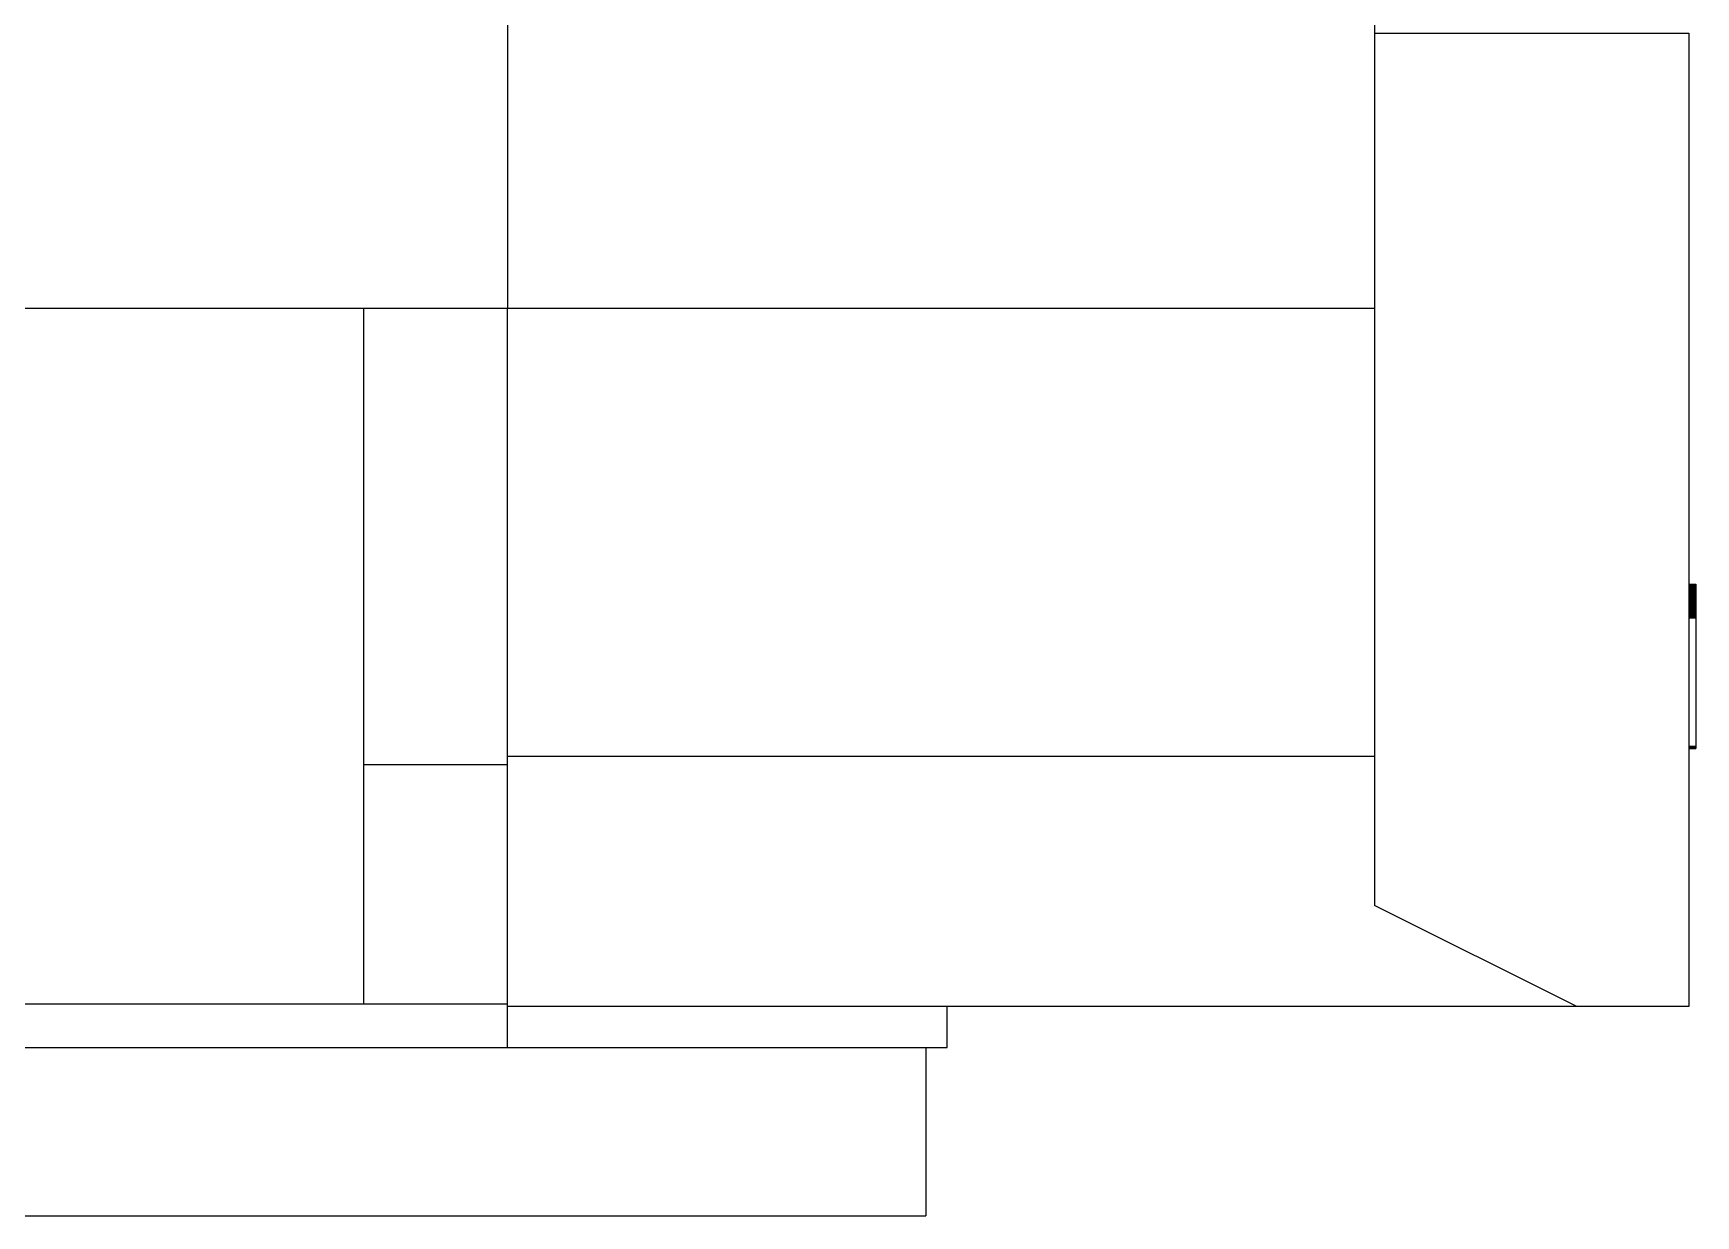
# Model space of a CAD drawing. Extents: x -120528 to -38681, y -40362 to 40632.
# Drawn here: x -42510 to -41294, y -38678 to -37813 of the extents above; entities that cross this region are included whole.
import ezdxf

# ---------------------------------------------------------------- set-up
doc = ezdxf.new("R2010")
doc.units = 0
doc.layers.get('0').update_dxf_attribs({"linetype": 'CONTINUOUS'})

msp = doc.modelspace()

# ---------------------------------------------------------------- linework, layer by layer
at = {"color": 40, "linetype": 'Continuous'}
for p, q in [((-42163.06, -37193.87), (-42163.06, -38013.87)), ((-41529.06, -37193.87), (-41529.06, -38013.87)), ((-41529.06, -37812.87), (-41299.06, -37812.87)), ((-41299.06, -37812.87), (-41299.06, -38524.87)), ((-42965.06, -38013.87), (-42163.06, -38013.87)), ((-42268.06, -38347.87), (-42268.06, -38013.87)), ((-42163.06, -38013.87), (-41529.06, -38013.87)), ((-42163.06, -38341.87), (-42163.06, -38013.87)), ((-41529.06, -38013.87), (-41529.06, -38341.87)), ((-41299.06, -38215.97), (-41294.06, -38215.97)), ((-41299.06, -38215.98), (-41294.06, -38215.98)), ((-41299.06, -38216), (-41294.06, -38216)), ((-41299.06, -38216.04), (-41294.06, -38216.04)), ((-41299.06, -38216.09), (-41294.06, -38216.09)), ((-41299.06, -38216.16), (-41294.06, -38216.16)), ((-41299.06, -38216.24), (-41294.06, -38216.24)), ((-41299.06, -38216.34), (-41294.06, -38216.34)), ((-41299.06, -38216.45), (-41294.06, -38216.45)), ((-41299.06, -38216.58), (-41294.06, -38216.58)), ((-41299.06, -38216.72), (-41294.06, -38216.72)), ((-41299.06, -38216.87), (-41294.06, -38216.87)), ((-41299.06, -38217.04), (-41294.06, -38217.04)), ((-41299.06, -38217.22), (-41294.06, -38217.22)), ((-41299.06, -38217.41), (-41294.06, -38217.41)), ((-41299.06, -38217.62), (-41294.06, -38217.62)), ((-41299.06, -38217.84), (-41294.06, -38217.84)), ((-41299.06, -38218.07), (-41294.06, -38218.07)), ((-41299.06, -38218.32), (-41294.06, -38218.32)), ((-41299.06, -38218.58), (-41294.06, -38218.58)), ((-41299.06, -38218.85), (-41294.06, -38218.85)), ((-41299.06, -38219.13), (-41294.06, -38219.13)), ((-41299.06, -38219.42), (-41294.06, -38219.42)), ((-41299.06, -38219.73), (-41294.06, -38219.73)), ((-41299.06, -38220.05), (-41294.06, -38220.05)), ((-41299.06, -38220.38), (-41294.06, -38220.38)), ((-41299.06, -38220.72), (-41294.06, -38220.72)), ((-41299.06, -38221.07), (-41294.06, -38221.07)), ((-41299.06, -38221.43), (-41294.06, -38221.43)), ((-41299.06, -38221.81), (-41294.06, -38221.81)), ((-41299.06, -38222.19), (-41294.06, -38222.19)), ((-41299.06, -38222.59), (-41294.06, -38222.59)), ((-41299.06, -38223), (-41294.06, -38223)), ((-41299.06, -38223.41), (-41294.06, -38223.41)), ((-41299.06, -38223.84), (-41294.06, -38223.84)), ((-41299.06, -38224.27), (-41294.06, -38224.27)), ((-41299.06, -38224.72), (-41294.06, -38224.72)), ((-41299.06, -38225.17), (-41294.06, -38225.17)), ((-41299.06, -38225.64), (-41294.06, -38225.64)), ((-41299.06, -38226.11), (-41294.06, -38226.11)), ((-41294.06, -38215.97), (-41294.06, -38215.98)), ((-41294.06, -38215.98), (-41294.06, -38216)), ((-41294.06, -38216), (-41294.06, -38216.04)), ((-41294.06, -38216.04), (-41294.06, -38216.09)), ((-41294.06, -38216.09), (-41294.06, -38216.16)), ((-41294.06, -38216.16), (-41294.06, -38216.24)), ((-41294.06, -38216.24), (-41294.06, -38216.34)), ((-41294.06, -38216.34), (-41294.06, -38216.45)), ((-41294.06, -38216.45), (-41294.06, -38216.58)), ((-41294.06, -38216.58), (-41294.06, -38216.72)), ((-41294.06, -38216.72), (-41294.06, -38216.87)), ((-41294.06, -38216.87), (-41294.06, -38217.04)), ((-41294.06, -38217.04), (-41294.06, -38217.22)), ((-41294.06, -38217.22), (-41294.06, -38217.41)), ((-41294.06, -38217.41), (-41294.06, -38217.62)), ((-41294.06, -38217.62), (-41294.06, -38217.84)), ((-41294.06, -38217.84), (-41294.06, -38218.07)), ((-41294.06, -38218.07), (-41294.06, -38218.32)), ((-41294.06, -38218.32), (-41294.06, -38218.58)), ((-41294.06, -38218.58), (-41294.06, -38218.85)), ((-41294.06, -38218.85), (-41294.06, -38219.13)), ((-41294.06, -38219.13), (-41294.06, -38219.42)), ((-41294.06, -38219.42), (-41294.06, -38219.73)), ((-41294.06, -38219.73), (-41294.06, -38220.05)), ((-41294.06, -38220.05), (-41294.06, -38220.38)), ((-41294.06, -38220.38), (-41294.06, -38220.72)), ((-41294.06, -38220.72), (-41294.06, -38221.07)), ((-41294.06, -38221.07), (-41294.06, -38221.43)), ((-41294.06, -38221.43), (-41294.06, -38221.81)), ((-41294.06, -38221.81), (-41294.06, -38222.19)), ((-41294.06, -38222.19), (-41294.06, -38222.59)), ((-41294.06, -38222.59), (-41294.06, -38223)), ((-41294.06, -38223), (-41294.06, -38223.41)), ((-41294.06, -38223.41), (-41294.06, -38223.84)), ((-41294.06, -38223.84), (-41294.06, -38224.27)), ((-41294.06, -38224.27), (-41294.06, -38224.72)), ((-41294.06, -38224.72), (-41294.06, -38225.17)), ((-41294.06, -38225.17), (-41294.06, -38225.64)), ((-41294.06, -38225.64), (-41294.06, -38226.11)), ((-41294.06, -38226.11), (-41294.06, -38226.6)), ((-41299.06, -38226.6), (-41294.06, -38226.6)), ((-41299.06, -38227.09), (-41294.06, -38227.09)), ((-41299.06, -38227.59), (-41294.06, -38227.59)), ((-41299.06, -38228.1), (-41294.06, -38228.1)), ((-41299.06, -38228.61), (-41294.06, -38228.61)), ((-41299.06, -38229.14), (-41294.06, -38229.14)), ((-41299.06, -38229.67), (-41294.06, -38229.67)), ((-41299.06, -38230.22), (-41294.06, -38230.22)), ((-41299.06, -38230.76), (-41294.06, -38230.76)), ((-41299.06, -38231.32), (-41294.06, -38231.32)), ((-41299.06, -38231.89), (-41294.06, -38231.89)), ((-41299.06, -38232.46), (-41294.06, -38232.46)), ((-41299.06, -38233.04), (-41294.06, -38233.04)), ((-41299.06, -38233.62), (-41294.06, -38233.62)), ((-41299.06, -38234.21), (-41294.06, -38234.21)), ((-41299.06, -38234.81), (-41294.06, -38234.81)), ((-41299.06, -38235.42), (-41294.06, -38235.42)), ((-41299.06, -38236.03), (-41294.06, -38236.03)), ((-41299.06, -38236.65), (-41294.06, -38236.65)), ((-41299.06, -38237.27), (-41294.06, -38237.27)), ((-41299.06, -38237.9), (-41294.06, -38237.9)), ((-41299.06, -38238.54), (-41294.06, -38238.54)), ((-41294.06, -38226.6), (-41294.06, -38227.09)), ((-41294.06, -38227.09), (-41294.06, -38227.59)), ((-41294.06, -38227.59), (-41294.06, -38228.1)), ((-41294.06, -38228.1), (-41294.06, -38228.61)), ((-41294.06, -38228.61), (-41294.06, -38229.14)), ((-41294.06, -38229.14), (-41294.06, -38229.67)), ((-41294.06, -38229.67), (-41294.06, -38230.22)), ((-41294.06, -38230.22), (-41294.06, -38230.76)), ((-41294.06, -38230.76), (-41294.06, -38231.32)), ((-41294.06, -38231.32), (-41294.06, -38231.89)), ((-41294.06, -38231.89), (-41294.06, -38232.46)), ((-41294.06, -38232.46), (-41294.06, -38233.04)), ((-41294.06, -38233.04), (-41294.06, -38233.62)), ((-41294.06, -38233.62), (-41294.06, -38234.21)), ((-41294.06, -38234.21), (-41294.06, -38234.81)), ((-41294.06, -38234.81), (-41294.06, -38235.42)), ((-41294.06, -38235.42), (-41294.06, -38236.03)), ((-41294.06, -38236.03), (-41294.06, -38236.65)), ((-41294.06, -38236.65), (-41294.06, -38237.27)), ((-41294.06, -38237.27), (-41294.06, -38237.9)), ((-41294.06, -38237.9), (-41294.06, -38238.54)), ((-41294.06, -38238.54), (-41294.06, -38239.18)), ((-41299.06, -38239.18), (-41294.06, -38239.18)), ((-41299.06, -38239.82), (-41294.06, -38239.82)), ((-41299.06, -38240.47), (-41294.06, -38240.47)), ((-41294.06, -38239.18), (-41294.06, -38239.82)), ((-41294.06, -38239.82), (-41294.06, -38240.47)), ((-41294.06, -38240.47), (-41294.06, -38334.18)), ((-41299.06, -38334.45), (-41294.06, -38334.45)), ((-41299.06, -38334.49), (-41294.06, -38334.49)), ((-41299.06, -38334.52), (-41294.06, -38334.52)), ((-41299.06, -38334.56), (-41294.06, -38334.56)), ((-41299.06, -38334.6), (-41294.06, -38334.6)), ((-41299.06, -38334.63), (-41294.06, -38334.63)), ((-41299.06, -38334.67), (-41294.06, -38334.67)), ((-41299.06, -38334.7), (-41294.06, -38334.7)), ((-41299.06, -38334.73), (-41294.06, -38334.73)), ((-41299.06, -38334.77), (-41294.06, -38334.77)), ((-41299.06, -38334.8), (-41294.06, -38334.8)), ((-41299.06, -38334.83), (-41294.06, -38334.83)), ((-41299.06, -38334.87), (-41294.06, -38334.87)), ((-41299.06, -38334.9), (-41294.06, -38334.9)), ((-41299.06, -38334.93), (-41294.06, -38334.93)), ((-41299.06, -38334.97), (-41294.06, -38334.97)), ((-41299.06, -38335), (-41294.06, -38335)), ((-41299.06, -38335.03), (-41294.06, -38335.03)), ((-41299.06, -38335.06), (-41294.06, -38335.06)), ((-41299.06, -38335.09), (-41294.06, -38335.09)), ((-41299.06, -38335.12), (-41294.06, -38335.12)), ((-41299.06, -38335.15), (-41294.06, -38335.15)), ((-41299.06, -38335.18), (-41294.06, -38335.18)), ((-41299.06, -38335.21), (-41294.06, -38335.21)), ((-41299.06, -38335.24), (-41294.06, -38335.24)), ((-41299.06, -38335.27), (-41294.06, -38335.27)), ((-41299.06, -38335.3), (-41294.06, -38335.3)), ((-41299.06, -38335.32), (-41294.06, -38335.32)), ((-41299.06, -38335.35), (-41294.06, -38335.35)), ((-41299.06, -38335.38), (-41294.06, -38335.38)), ((-41299.06, -38335.4), (-41294.06, -38335.4)), ((-41299.06, -38335.43), (-41294.06, -38335.43)), ((-41299.06, -38335.46), (-41294.06, -38335.46)), ((-41299.06, -38335.48), (-41294.06, -38335.48)), ((-41299.06, -38335.5), (-41294.06, -38335.5)), ((-41299.06, -38335.53), (-41294.06, -38335.53)), ((-41299.06, -38335.55), (-41294.06, -38335.55)), ((-41299.06, -38335.57), (-41294.06, -38335.57)), ((-41299.06, -38335.6), (-41294.06, -38335.6)), ((-41299.06, -38335.62), (-41294.06, -38335.62)), ((-41299.06, -38335.64), (-41294.06, -38335.64)), ((-41299.06, -38335.66), (-41294.06, -38335.66)), ((-41299.06, -38335.68), (-41294.06, -38335.68)), ((-41299.06, -38335.7), (-41294.06, -38335.7)), ((-41299.06, -38335.72), (-41294.06, -38335.72)), ((-41299.06, -38335.74), (-41294.06, -38335.74)), ((-41299.06, -38335.76), (-41294.06, -38335.76)), ((-41299.06, -38335.77), (-41294.06, -38335.77)), ((-41299.06, -38335.79), (-41294.06, -38335.79)), ((-41299.06, -38335.81), (-41294.06, -38335.81)), ((-41299.06, -38335.82), (-41294.06, -38335.82)), ((-41299.06, -38335.84), (-41294.06, -38335.84)), ((-41299.06, -38335.85), (-41294.06, -38335.85)), ((-41299.06, -38335.86), (-41294.06, -38335.86)), ((-41299.06, -38335.88), (-41294.06, -38335.88)), ((-41299.06, -38335.89), (-41294.06, -38335.89)), ((-41299.06, -38335.9), (-41294.06, -38335.9)), ((-41299.06, -38335.91), (-41294.06, -38335.91)), ((-41299.06, -38335.92), (-41294.06, -38335.92)), ((-41299.06, -38335.93), (-41294.06, -38335.93)), ((-41299.06, -38335.94), (-41294.06, -38335.94)), ((-41299.06, -38335.95), (-41294.06, -38335.95)), ((-41299.06, -38335.95), (-41294.06, -38335.95)), ((-41294.06, -38334.18), (-41294.06, -38334.42)), ((-41294.06, -38334.42), (-41294.06, -38334.45)), ((-41294.06, -38334.45), (-41294.06, -38334.49)), ((-41294.06, -38334.49), (-41294.06, -38334.52)), ((-41294.06, -38334.52), (-41294.06, -38334.56)), ((-41294.06, -38334.56), (-41294.06, -38334.6)), ((-41294.06, -38334.6), (-41294.06, -38334.63)), ((-41294.06, -38334.63), (-41294.06, -38334.67)), ((-41294.06, -38334.67), (-41294.06, -38334.7)), ((-41294.06, -38334.7), (-41294.06, -38334.73)), ((-41294.06, -38334.73), (-41294.06, -38334.77)), ((-41294.06, -38334.77), (-41294.06, -38334.8)), ((-41294.06, -38334.8), (-41294.06, -38334.83)), ((-41294.06, -38334.83), (-41294.06, -38334.87)), ((-41294.06, -38334.87), (-41294.06, -38334.9)), ((-41294.06, -38334.9), (-41294.06, -38334.93)), ((-41294.06, -38334.93), (-41294.06, -38334.97)), ((-41294.06, -38334.97), (-41294.06, -38335)), ((-41294.06, -38335), (-41294.06, -38335.03)), ((-41294.06, -38335.03), (-41294.06, -38335.06)), ((-41294.06, -38335.06), (-41294.06, -38335.09)), ((-41294.06, -38335.09), (-41294.06, -38335.12)), ((-41294.06, -38335.12), (-41294.06, -38335.15)), ((-41294.06, -38335.15), (-41294.06, -38335.18)), ((-41294.06, -38335.18), (-41294.06, -38335.21)), ((-41294.06, -38335.21), (-41294.06, -38335.24)), ((-41294.06, -38335.24), (-41294.06, -38335.27)), ((-41294.06, -38335.27), (-41294.06, -38335.3)), ((-41294.06, -38335.3), (-41294.06, -38335.32)), ((-41294.06, -38335.32), (-41294.06, -38335.35)), ((-41294.06, -38335.35), (-41294.06, -38335.38)), ((-41294.06, -38335.38), (-41294.06, -38335.4)), ((-41294.06, -38335.4), (-41294.06, -38335.43)), ((-41294.06, -38335.43), (-41294.06, -38335.46)), ((-41294.06, -38335.46), (-41294.06, -38335.48)), ((-41294.06, -38335.48), (-41294.06, -38335.5)), ((-41294.06, -38335.5), (-41294.06, -38335.53)), ((-41294.06, -38335.53), (-41294.06, -38335.55)), ((-41294.06, -38335.55), (-41294.06, -38335.57)), ((-41294.06, -38335.57), (-41294.06, -38335.6)), ((-41294.06, -38335.6), (-41294.06, -38335.62)), ((-41294.06, -38335.62), (-41294.06, -38335.64)), ((-41294.06, -38335.64), (-41294.06, -38335.66)), ((-41294.06, -38335.66), (-41294.06, -38335.68)), ((-41294.06, -38335.68), (-41294.06, -38335.7)), ((-41294.06, -38335.7), (-41294.06, -38335.72)), ((-41294.06, -38335.72), (-41294.06, -38335.74)), ((-41294.06, -38335.74), (-41294.06, -38335.76)), ((-41294.06, -38335.76), (-41294.06, -38335.77)), ((-41294.06, -38335.77), (-41294.06, -38335.79)), ((-41294.06, -38335.79), (-41294.06, -38335.81)), ((-41294.06, -38335.81), (-41294.06, -38335.82)), ((-41294.06, -38335.82), (-41294.06, -38335.84)), ((-41294.06, -38335.84), (-41294.06, -38335.85)), ((-41294.06, -38335.85), (-41294.06, -38335.86)), ((-41294.06, -38335.86), (-41294.06, -38335.88)), ((-41294.06, -38335.88), (-41294.06, -38335.89)), ((-41294.06, -38335.89), (-41294.06, -38335.9)), ((-41294.06, -38335.9), (-41294.06, -38335.91)), ((-41294.06, -38335.91), (-41294.06, -38335.92)), ((-41294.06, -38335.92), (-41294.06, -38335.93)), ((-41294.06, -38335.93), (-41294.06, -38335.94)), ((-41294.06, -38335.94), (-41294.06, -38335.95)), ((-41294.06, -38335.95), (-41294.06, -38335.96)), ((-41294.06, -38335.95), (-41294.06, -38335.95)), ((-42268.06, -38347.87), (-42163.06, -38347.87)), ((-42268.06, -38522.87), (-42268.06, -38347.87)), ((-41529.06, -38341.87), (-42163.06, -38341.87)), ((-42163.06, -38524.87), (-42163.06, -38341.87)), ((-41529.06, -38341.87), (-41529.06, -38450.93)), ((-41299.06, -38335.96), (-41294.06, -38335.96)), ((-41299.06, -38335.96), (-41294.06, -38335.96)), ((-41299.06, -38335.97), (-41294.06, -38335.97)), ((-41294.06, -38335.96), (-41294.06, -38335.97)), ((-41294.06, -38335.96), (-41294.06, -38335.96)), ((-41381.05, -38524.87), (-41529.06, -38450.93)), ((-42860.06, -38522.87), (-42268.06, -38522.87)), ((-42268.06, -38522.87), (-42163.06, -38522.87)), ((-42163.06, -38554.87), (-42163.06, -38524.87)), ((-41381.05, -38524.87), (-42163.06, -38524.87)), ((-41841.56, -38554.87), (-41841.56, -38524.87)), ((-41299.06, -38524.87), (-41381.05, -38524.87)), ((-43286.56, -38554.87), (-41841.56, -38554.87)), ((-41857.06, -38554.87), (-41857.06, -38677.87)), ((-43271.06, -38677.87), (-41857.06, -38677.87))]:
    msp.add_line(p, q, dxfattribs=at)

doc.saveas('drawing.dxf')
